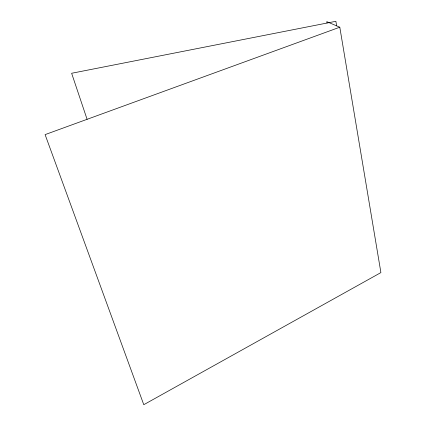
<?xml version="1.0" encoding="UTF-8"?>
<svg xmlns="http://www.w3.org/2000/svg" width="426" height="426" viewBox="0 0 426 426"><rect width="100%" height="100%" fill="white"/><g stroke="black" fill="none" stroke-linecap="round" stroke-linejoin="round"><path stroke-width="0.64" d="M339.799 27.211L45.097 134.616L143.775 404.7L380.903 272.592L339.799 27.211L326.774 21.651L327.003 22.961M87.096 119.333L71.637 73.272L335.88 21.3L336.657 25.89"/></g></svg>
